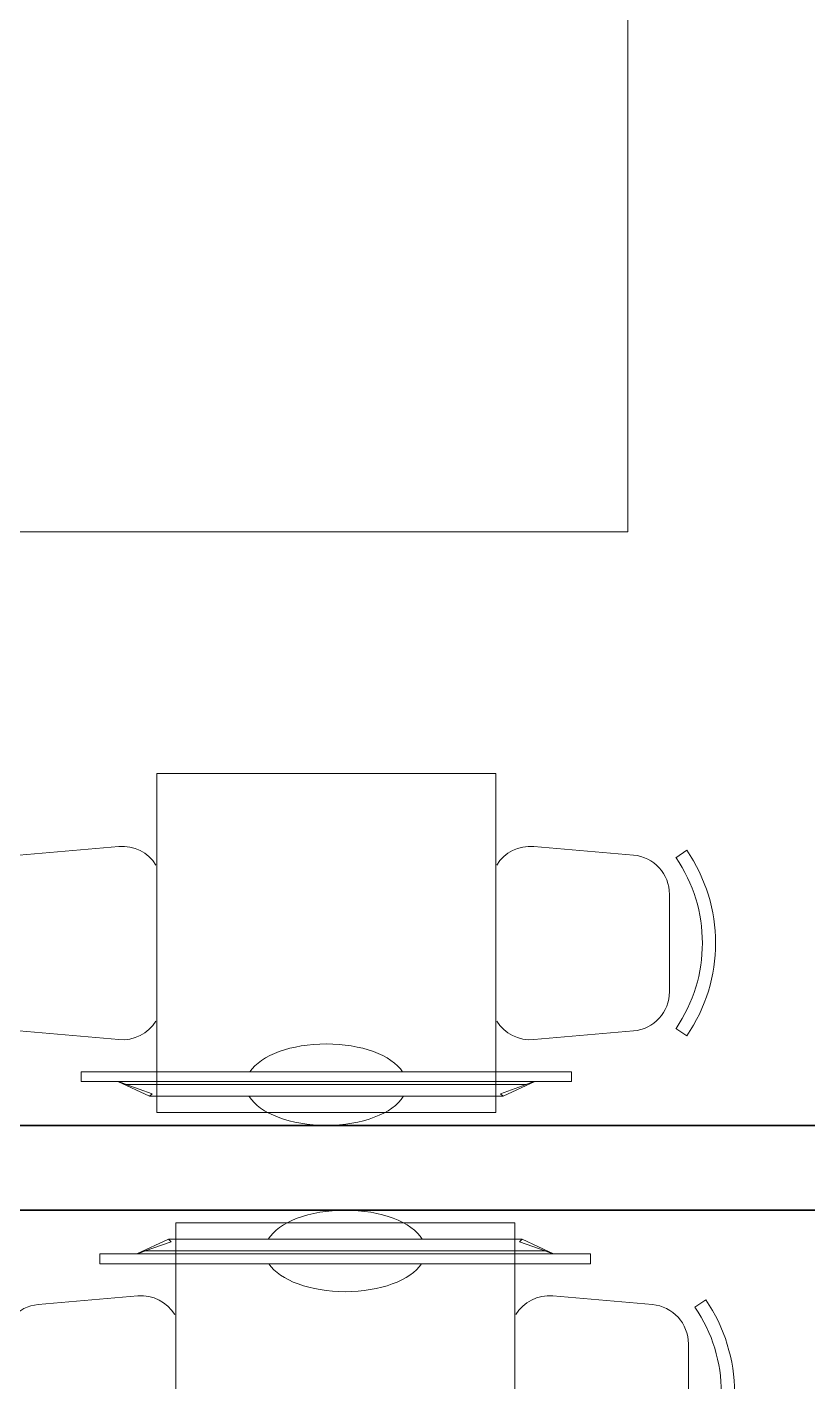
# Model space of a CAD drawing. Header units: millimetres. Extents: x 0 to 145404, y 0 to 194550.
# Drawn here: x 116306 to 118148, y 101541 to 104736 of the extents above; entities that cross this region are included whole.
import ezdxf

# ---------------------------------------------------------------- set-up
doc = ezdxf.new("R2010")
doc.units = ezdxf.units.MM
doc.linetypes.add('ELGO_LTYPE0', pattern=[0])
doc.layers.add('АР - мебель', color=7, linetype='Continuous', lineweight=9, true_color=0x787878)
doc.layers.add('АР - Монолит', color=56, linetype='Continuous', lineweight=30)

# ---------------------------------------------------------------- blocks, each defined once
blk = doc.blocks.new('*U145')
at = {"color": 0, "linetype": 'ELGO_LTYPE0'}
for p, q in [((-126.3, -578.5), (-126.3, 578.5)), ((-126.3, 578.5), (-103.1, 578.5)), ((-103.1, 578.5), (-103.1, -578.5)), ((-103.1, 491.5), (-68.5, 417.2)), ((-103.1, 489.1), (-96.1, 471.8)), ((-96.1, 471.8), (-96.1, -471.8)), ((-74.4, 410.8), (-96.1, 471.8)), ((-68.5, 417.2), (-74.4, 410.8)), ((-68.5, -417.2), (-68.5, 417.2)), ((-74.4, -410.8), (-96.1, -471.8)), ((-68.5, -417.2), (-74.4, -410.8)), ((-103.1, -491.5), (-68.5, -417.2)), ((-96.1, -471.8), (-103.1, -489.1)), ((-103.1, -578.5), (-126.3, -578.5))]:
    blk.add_line(p, q, dxfattribs=at)
for start_param, end_param in [(0.31972, 2.821873), (3.433141, 5.991637)]:
    blk.add_ellipse((-96.1, 0), major_axis=(0, 189.6), ratio=0.506784, start_param=start_param, end_param=end_param, dxfattribs=at)
blk = doc.blocks.new('ОГ78_на2персон_стол800х800')
for p, q in [((-400, -800), (-400, 0)), ((-400, 0), (400, 0)), ((400, 0), (400, -800)), ((-824.7, -198.8), (-850.3, -181.3)), ((-489.2, -172.3), (-724.4, -192.8)), ((489.2, -172.3), (724.4, -192.8)), ((824.7, -198.8), (850.3, -181.3)), ((-809.3, -285.3), (-809.3, -514.7)), ((809.3, -285.3), (809.3, -514.7)), ((-824.7, -601.2), (-850.3, -618.7)), ((824.7, -601.2), (850.3, -618.7)), ((-489.2, -627.7), (-724.4, -607.2)), ((489.2, -627.7), (724.4, -607.2)), ((400, -800), (-400, -800))]:
    blk.add_line(p, q)
for centre, radius, start, end in [((-530.7, -400), 387.3, 145.6197, 214.3803), ((-481.1, -264.8), 92.9, 31.593, 94.9697), ((481.1, -264.8), 92.9, 85.0303, 148.407), ((530.7, -400), 387.3, 325.6197, 34.3803), ((-530.7, -400), 356.3, 145.6197, 214.3803), ((-716.4, -285.3), 92.9, 94.9697, 180), ((716.4, -285.3), 92.9, 0, 85.0303), ((530.7, -400), 356.3, 325.6197, 34.3803), ((-716.4, -514.7), 92.9, 180, 265.0303), ((716.4, -514.7), 92.9, 274.9697, 0), ((-481.1, -535.2), 92.9, 265.0303, 328.407), ((481.1, -535.2), 92.9, 211.593, 274.9697)]:
    blk.add_arc(centre, radius, start, end)
blk = doc.blocks.new('КРТ37_1550х2200')
for points in [[(-1161.7, -360), (-1161.7, 0), (-801.7, 0)], [(-1161.7, -360), (-801.7, -360), (-801.7, 0)], [(775, 0), (-775, 0)], [(-775, -2200), (-775, 0)], [(775, -2200), (775, 0)], [(1161.7, -360), (1161.7, 0), (801.7, 0)], [(1161.7, -360), (801.7, -360), (801.7, 0)], [(-607.3, -290), (-607.3, -50.8), (-176.2, -50.8), (-176.2, -290)], [(595.7, -290), (595.7, -50.8), (164.6, -50.8), (164.6, -290)], [(-653.1, -290), (775, -290)], [(775, -2200), (-775, -2200)]]:
    blk.add_lwpolyline(points)
blk.add_lwpolyline([(-770.3, -1148.4), (-721, -569.7), (-705.9, -433.6), (-653.1, -290), (-615.3, -380.7), (-502, -471.4), (-607.7, -615)], close=True)
blk = doc.blocks.new('Квартира 1С 3800 тип 4')
at = {"layer": 'АР - Монолит'}
blk.add_lwpolyline([(0, 0), (0, 200), (-6750, 200), (-6750, 0)], close=True, dxfattribs=at)
at = {"layer": 'АР - мебель'}
blk.add_blockref('КРТ37_1550х2200', (-5477.2, 3800), dxfattribs=at)
for name, p, rotation in [('ОГ78_на2персон_стол800х800', (-5413.7, 230), 180), ('*U145', (-5413.8, 200), 270)]:
    blk.add_blockref(name, p, dxfattribs=dict(at, rotation=rotation))
blk = doc.blocks.new('*U171')
at = {"color": 0, "linetype": 'ELGO_LTYPE0'}
for p, q in [((-126.3, -578.5), (-126.3, 578.5)), ((-126.3, 578.5), (-103.1, 578.5)), ((-103.1, 578.5), (-103.1, -578.5)), ((-103.1, 491.5), (-68.5, 417.2)), ((-103.1, 489.1), (-96.1, 471.8)), ((-96.1, 471.8), (-96.1, -471.8)), ((-74.4, 410.8), (-96.1, 471.8)), ((-68.5, 417.2), (-74.4, 410.8)), ((-68.5, -417.2), (-68.5, 417.2)), ((-74.4, -410.8), (-96.1, -471.8)), ((-68.5, -417.2), (-74.4, -410.8)), ((-103.1, -491.5), (-68.5, -417.2)), ((-96.1, -471.8), (-103.1, -489.1)), ((-103.1, -578.5), (-126.3, -578.5))]:
    blk.add_line(p, q, dxfattribs=at)
for start_param, end_param in [(0.31972, 2.821873), (3.433141, 5.991637)]:
    blk.add_ellipse((-96.1, 0), major_axis=(0, 189.6), ratio=0.506784, start_param=start_param, end_param=end_param, dxfattribs=at)
blk = doc.blocks.new('Квартира 1С 3600 тип 1')
at = {"layer": 'АР - Монолит'}
blk.add_lwpolyline([(0, 3800), (0, 3600), (-6750, 3600), (-6750, 3800)], close=True, dxfattribs=at)
at = {"layer": 'АР - мебель', "xscale": -1, "rotation": 270}
blk.add_blockref('*U171', (-5369.1, 3600), dxfattribs=at)
at = {"layer": 'АР - мебель', "xscale": -1}
blk.add_blockref('ОГ78_на2персон_стол800х800', (-5369, 3570), dxfattribs=at)
blk = doc.blocks.new('V_Section_2')
for name, p in [('Квартира 1С 3800 тип 4', (7150, -32100)), ('Квартира 1С 3600 тип 1', (7150, -35700))]:
    blk.add_blockref(name, p)

msp = doc.modelspace()

# ---------------------------------------------------------------- block references
msp.add_blockref('V_Section_2', (115275.5, 134046.1, 0))

doc.saveas('drawing.dxf')
